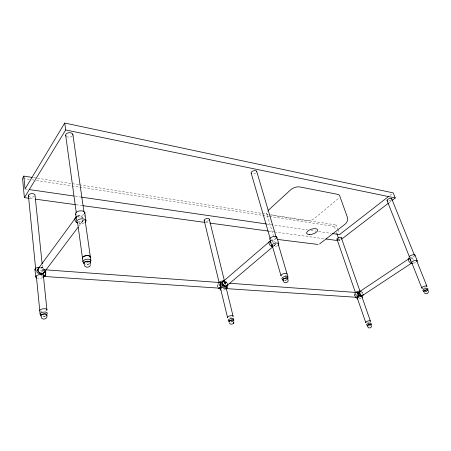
<?xml version="1.0" encoding="UTF-8"?>
<svg xmlns="http://www.w3.org/2000/svg" width="451" height="451" viewBox="0 0 451 451"><rect width="100%" height="100%" fill="white"/><g stroke="black" fill="none" stroke-linecap="round" stroke-linejoin="round"><path stroke-width="0.34" stroke-dasharray="2.25 1.69" d="M223.741 288.161L225.889 288.725M218.915 283.792L219.733 286.582M225.145 281.509L226.143 285.838M82.059 222.242L83.593 219.795M44.018 270.606L43.172 269.845L44.367 269.574M41.182 272.511L43.426 269.506M275.443 244.391L273.52 246.404A3.213 2.063 49.4 0 0 274.185 244.865M78.925 226.092L82.719 221.052M83.131 220.815L80.644 222.828L78.429 222.557M412.817 262.493L413.285 261.986M223.809 284.141L225.145 282.884L226.351 282.878M273.357 246.353L274.969 244.994M269.687 216.463L334.428 226.458L336.232 225.021L337.568 228.849M389.884 195.469L392.099 193.75M338.013 240.642L339.406 240.834L341.086 239.549M389.112 202.668L391.35 200.954M274.293 245.756L273.605 246.105M43.403 269.619L43.364 268.864M39.711 267.855L41.639 268.057L43.172 269.845M224.914 288.657L225.489 288.623M76.958 216.226L80.69 216.7L83.345 218.07M223.138 288.398L224.457 288.488M223.578 282.811L228.398 283.166M29.958 198.412L34.141 198.987M75.96 204.72L82.229 205.577M205.594 222.49L209.078 222.969M269.016 231.183L273.892 231.853M274.591 231.949L324.771 238.827M25.07 188.958L28.56 189.465M75.278 196.241L80.859 197.053M267.043 224.062L307.486 229.931M310.976 230.438L315.858 231.143M318.643 231.549L331.197 233.37M40.878 267.42L41.746 267.556A3.473 2.83 28.5 0 1 44.621 270.515M23.243 178.41L29.512 179.38M32.297 179.808L33.69 180.022M36.475 180.456L71.281 185.829M71.98 185.936L262.031 215.279M262.724 215.386L268.993 216.356M33.577 177.632L78.801 184.713M79.5 184.825L261.789 213.368M262.482 213.475L268.052 214.343M270.831 214.783L336.232 225.021M269.055 214.896L306.466 220.736A6.094 2.779 -18.2 0 0 314.663 218.295L338.165 198.671A6.359 2.977 -19.7 0 0 339.067 197.758M271.31 240.631L274.631 241.629L275.584 242.57M273.813 245.237L273.92 245.259A3.067 1.967 49.4 0 0 275.499 244.087M42.749 276.536L40.539 275.313M411.194 258.423L412.727 258.987L413.792 259.951M225.376 282.805L226.019 285.167M276.322 238.906L274.411 237.435M224.948 282.016L225.539 283.11M273.667 236.442L266.654 213.374M355.287 293.657L356.093 295.918M360.952 292.581L361.133 293.235M360.484 292.648L360.941 293.973M337.788 229.486L339.118 233.308M334.428 226.458L335.561 229.728M336.469 232.338L336.92 233.646M338.729 238.872L339.406 240.834M355.901 293.979L356.583 295.963M224.609 281.655L225.804 286.537M219.603 284.587L219.885 285.759M218.746 283.391L219.13 284.998M355.602 294.571L355.495 293.759M84.393 215.121L84.596 216.514M42.293 265.244L42.946 271.53M34.473 196.264A3.315 1.77 -3.5 0 1 29.247 196.67M46.295 310.728A3.625 1.426 -7.3 0 1 45.664 311.072M42.14 311.709A3.625 1.426 -7.3 0 1 40.607 311.449M72.188 136.146A3.619 2.232 -3.8 0 1 66.46 136.45M340.342 238.974A2.294 0.953 -18.7 0 1 338.16 239.616M369.222 322.053A2.441 0.727 -17.6 0 1 368.061 322.488M367.452 322.64A2.441 0.727 -17.6 0 1 366.894 322.724M391.017 200.03A2.514 1.088 -21.4 0 1 388.153 201.061M426.032 287.276A2.689 0.84 -19.5 0 1 425.473 287.575M424.848 287.851A2.689 0.84 -19.5 0 1 422.937 288.313M361.302 291.634A2.418 1.426 55 0 1 362.813 293.5M410.511 257.668A2.605 1.359 53.9 0 1 410.895 257.622L411.346 257.73A2.605 1.359 53.9 0 1 413.477 259.979M83.362 219.699A3.856 2.886 33.2 0 1 80.385 221.779L79.449 221.588A3.856 2.886 33.2 0 1 78.53 221.199M77.516 215.657A3.856 2.886 33.2 0 1 79.207 215.392L80.143 215.584A3.856 2.886 33.2 0 1 83.052 218.053M43.899 270.679A3.36 1.184 -84.6 0 1 44.508 269.861M354.723 295.946A2.39 1.753 -87.6 0 1 355.191 293.099M207.962 220.866A2.655 1.314 -13.5 0 1 205.374 221.289M255.723 173.167A2.903 1.567 -16.7 0 1 252.306 173.945M286.419 275.037A3.151 1.24 -16.2 0 1 285.167 275.741M227.208 283.707A2.813 2.007 49.8 0 0 224.846 281.244A3.354 1.359 -13.9 0 1 224.124 283.042M271.124 240.22A3.067 1.967 49.4 0 1 272.178 239.96L272.81 240.101A3.067 1.967 49.4 0 1 275.071 242.097M217.974 287.197A2.813 1.595 -85.8 0 1 218.29 283.239M267.911 214.586A6.348 3.05 -16.8 0 1 267.804 210.769M286.768 279.682A2.497 0.97 -16.1 0 1 284.378 280.381M286.96 279.744A2.83 1.099 -16.1 0 1 284.254 280.533M232.767 321.287A2.266 0.801 -14 0 1 230.089 321.935M232.958 321.326A2.571 0.902 -14 0 1 229.925 322.059M232.141 317.245A2.864 1.026 -14 0 1 231.538 317.527M230.856 317.763A2.864 1.026 -14 0 1 230.128 317.938M276.13 238.635A3.681 1.641 -16.3 0 1 271.158 240.107M277.421 245.682A3.698 1.618 -16.3 0 1 273.887 246.731M272.128 241.618A3.213 2.063 49.4 0 1 273.323 242.739M219.519 283.876A3.354 1.359 -13.9 0 1 219.034 283.679M225.59 281.463A2.948 2.103 49.8 0 1 227.101 283.132M225.647 289.254A3.371 1.336 -13.9 0 1 221.672 290.202M217.698 286.656A2.954 1.674 -85.8 0 1 218.239 283.132M224.784 284.209A2.931 1.686 -85.9 0 1 227.163 283.341M225.466 288.584A2.931 1.686 -85.9 0 1 225.083 288.251M41.56 267.308A4.222 1.877 -6 0 1 43.285 269.106A4.222 1.877 -6 0 1 39.947 270.854M43.6 271.26A3.529 1.24 -84.6 0 1 44.508 269.698M42.665 277.658A4.245 1.849 -6.3 0 1 37.546 278.239M40.996 267.28A3.647 2.971 28.5 0 1 44.593 269.839M83.892 214.417A4.64 2.402 -6.6 0 1 76.591 215.054M84.168 222.85A4.673 2.368 -6.9 0 1 79.59 223.578M82.076 219.767A4.036 3.033 33 0 1 79.06 223.521M77.194 216.852A4.036 3.033 33 0 1 80.909 218.16M414.503 256.089A3.157 1.122 -20.1 0 1 410.371 257.724M415.591 262.454A3.174 1.105 -20 0 1 413.302 263.232M355.236 293.432A2.869 0.975 -18 0 1 355.129 293.201M361.381 291.594A2.537 1.494 55 0 1 362.925 293.595M361.138 298.184A2.881 0.958 -17.9 0 1 358.387 298.985M354.644 295.997A2.509 1.843 -87.6 0 1 355.134 293.009M89.061 263.818A3.168 1.438 -8 0 1 85.245 264.235M89.315 263.942A3.591 1.629 -8 0 1 84.991 264.416M88.419 262.612A4.008 1.827 -7.9 0 1 85.386 262.944M45.686 315.858A2.875 1.116 -7.4 0 1 41.678 316.168M45.224 316.196A3.258 1.263 -7.4 0 1 42.76 316.517M370.192 325.487A1.934 0.564 -17.6 0 1 369.747 325.678M369.268 325.831A1.934 0.564 -17.6 0 1 368.794 325.949M370.316 325.521A2.193 0.643 -17.6 0 1 369.814 325.735M369.273 325.91A2.193 0.643 -17.6 0 1 368.732 326.045M426.725 291.183A2.131 0.654 -19.4 0 1 425.186 291.696M426.843 291.228A2.413 0.744 -19.4 0 1 425.096 291.808"/><path stroke-width="0.68" d="M223.2 281.497L221.655 282.828L222.388 285.855C223.352 286.238 225.833 287.467 226.25 286.035M90.538 264.624C90.38 267.685 84.997 268.26 84.292 265.211M233.719 322.888L233.855 321.946M44.035 275.629L43.544 273.43L44.187 272.218M229.486 323.006C230.095 324.782 232.851 324.416 233.663 323.012M233.573 323.198L233.827 322.679M356.555 292.473L358.297 292.772L359.199 295.354C358.748 296.104 357.333 298.179 356.465 297.057M358.297 292.772L359.453 291.628M222.388 285.855C221.886 286.413 220.55 288.877 219.857 288.014M32.184 177.412L23.835 176.11L22.55 178.303L24.382 197.645L29.259 198.316M391.908 200.526L395.256 197.955L393.204 192.887L64.73 123.038L25.07 188.958L23.835 176.11M24.382 197.645L65.677 129.956L64.73 123.038M226.081 288.369L226.492 287.09L226.143 285.838M38.228 268.807L76.456 216.666A3.856 2.886 33.2 0 0 76.213 217.45M43.972 272.596L78.085 227.214M43.544 273.43L43.335 273.689C41.255 274.467 38.611 273.813 36.999 272.348L36.841 270.73L38.521 268.458M76.456 216.379L76.157 217.698L76.783 220.46M270.408 240.648L271.198 244.211L272.224 245.885M268.317 210.296L290.827 189.657A6.624 3.292 -18.3 0 1 299.847 186.951L337.76 194.37A6.359 2.977 -19.7 0 1 339.744 196.005L347.383 217.252C348.189 219.806 347.107 222.659 345.004 224.26L319.539 244.008M223.2 281.447L270.594 240.676M226.695 285.844L272.821 246.81M388.779 196.326L339.564 234.582L332.59 233.573M341.644 239.12L388.553 203.102M43.392 276.474L43.837 276.164M359.678 291.6L409.632 258.248M362.401 295.546L411.459 263.221M409.604 258.135L411.413 262.685M283.358 281.413C284.22 283.921 288.792 282.591 288.15 280.009M318.017 244.453L277.793 239.458M219.817 282.495L221.655 282.828M44.181 276.463L219.028 288.127M225.861 288.584L356.155 297.271M45.523 269.828L219.474 282.512M229.796 283.267L356.47 292.507M35.533 199.173L75.261 204.624M82.928 205.673L204.895 222.394M209.771 223.065L268.317 231.087M326.169 239.019L337.32 240.546M29.253 189.567L73.885 196.038M81.552 197.155L266.344 223.961M224.339 281.159L224.237 281.142A2.813 2.007 49.8 0 0 222.602 283.262A2.813 2.007 49.8 0 0 225.043 286.052L225.658 286.154A2.813 2.007 49.8 0 0 227.259 284.947M360.456 291.346L360.383 291.329A2.418 1.426 55 0 0 359.481 293.161A2.418 1.426 55 0 0 361.567 295.535L362.012 295.614A2.418 1.426 55 0 0 362.711 295.337M65.677 129.956L395.256 197.955M272.319 245.947L272.928 246.173M359.199 295.354C359.791 295.568 362.08 296.73 362.001 295.552M424.363 292.829C425.287 294.757 429.081 293.443 428.337 291.323M367.819 326.952C368.473 328.858 372.002 327.832 371.523 325.887M414.937 255.063L417.198 260.672M391.693 198.711L414.283 254.843M416.38 260.064L426.888 286.171M387.082 200.678L409.401 256.777M411.74 262.645L421.86 288.088M341.356 237.812L360.022 291.329M361.865 296.617L370.389 321.061M336.92 233.646L338.504 238.218M336.976 239.103L355.444 292.66M357.496 298.607L365.705 322.409M276.824 237.22L278.786 243.828M256.715 171.453L276.08 236.854M278.075 243.596L287.918 276.875M251.162 173.139L270.205 238.602M272.167 245.35L281.001 275.719M209.275 219.152L224.44 280.973M226.137 287.879L233.049 316.055M204.207 220.669L219.113 282.546A2.813 1.595 -85.8 0 1 220.849 285.466A2.813 1.595 -85.8 0 1 218.628 287.992M220.776 289.457L227.569 317.651M84.805 212.562L85.949 220.5M72.865 134.466L83.897 211.649M85.092 219.992L90.86 260.419M65.711 135.418L76.281 212.833M77.516 221.903L82.967 261.749M75.655 213.983L76.157 217.698M41.165 317.098C41.774 320.92 48.714 318.727 46.69 314.984A2.875 1.116 -7.4 0 0 43.335 314.155A2.875 1.116 -7.4 0 0 41.272 315.971M42.146 263.846L35.031 195.373A3.315 1.77 -3.5 0 0 31.091 193.676A3.315 1.77 -3.5 0 0 28.763 196.303M43.454 276.424L46.938 309.961M28.424 195.418L35.697 269.348M36.379 276.322L40.077 313.817M34.981 269.286L35.708 276.728M39.801 310.869A3.625 1.426 -7.3 0 1 43.634 308.755A3.625 1.426 -7.3 0 1 46.729 310.35M65.976 135.971A3.619 2.232 -3.8 0 1 68.749 132.741A3.619 2.232 -3.8 0 1 72.876 135.046M337.692 239.599A2.294 0.953 -18.7 0 1 337.421 238.331A2.294 0.953 -18.7 0 1 340.342 237.294A2.294 0.953 -18.7 0 1 341.108 238.382M366.032 322.696A2.441 0.727 -17.6 0 1 366.533 321.586A2.441 0.727 -17.6 0 1 369.544 320.723A2.441 0.727 -17.6 0 1 370.074 321.529M387.674 201.022A2.514 1.088 -21.4 0 1 387.477 199.601A2.514 1.088 -21.4 0 1 390.448 198.333A2.514 1.088 -21.4 0 1 391.66 199.319M422.44 288.313A2.689 0.84 -19.5 0 1 422.395 287.191A2.689 0.84 -19.5 0 1 425.62 285.962A2.689 0.84 -19.5 0 1 426.776 286.661M363.004 294.565A2.418 1.426 55 0 1 362.914 295.005M410.934 260.892A2.605 1.359 53.9 0 1 409.97 258.643M44.626 271.282A3.473 2.83 28.5 0 1 41.768 273.396L40.894 273.267A3.473 2.83 28.5 0 1 38.087 270.685A3.473 2.83 28.5 0 1 39.282 267.759M45.371 270.279A3.36 1.184 -84.6 0 1 45.472 274.512A3.36 1.184 -84.6 0 1 43.888 276.316M355.574 292.75A2.39 1.753 -87.6 0 1 357.756 293.471A2.39 1.753 -87.6 0 1 357.553 296.538A2.39 1.753 -87.6 0 1 355.303 296.876M204.45 220.951A2.655 1.314 -13.5 0 1 205.126 219.141A2.655 1.314 -13.5 0 1 208.475 218.594A2.655 1.314 -13.5 0 1 208.943 220.218M227.811 317.859A2.864 1.026 -14 0 1 230.123 315.841A2.864 1.026 -14 0 1 232.947 316.619M251.376 173.494A2.903 1.567 -16.7 0 1 253.473 170.794A2.903 1.567 -16.7 0 1 256.737 171.87M281.204 275.995A3.157 1.246 -16.2 0 1 283.262 273.763A3.157 1.246 -16.2 0 1 287.056 273.937M271.012 243.117A3.067 1.967 49.4 0 1 270.583 241.116M283.397 280.302A2.497 0.97 -16.1 0 1 283.555 278.977A2.497 0.97 -16.1 0 1 286.639 278.075A2.497 0.97 -16.1 0 1 287.535 279.09M283.64 280.533A2.83 1.099 -16.1 0 1 283.166 279.056A2.83 1.099 -16.1 0 1 287.005 277.929A2.83 1.099 -16.1 0 1 287.467 279.411M282.456 279.118A3.157 1.229 -16.1 0 1 282.653 277.427A3.157 1.229 -16.1 0 1 286.554 276.288A3.157 1.229 -16.1 0 1 287.693 277.579M229.333 321.783A2.266 0.801 -14 0 1 231.166 320.199A2.266 0.801 -14 0 1 233.398 320.796M229.435 322.008A2.571 0.902 -14 0 1 229.503 320.74A2.571 0.902 -14 0 1 232.879 319.922A2.571 0.902 -14 0 1 233.387 321.05M228.882 320.746A2.869 1.015 -14 0 1 228.956 319.325A2.869 1.015 -14 0 1 232.727 318.412A2.869 1.015 -14 0 1 233.297 319.68M270.499 239.955A3.681 1.641 -16.3 0 1 270.651 237.733A3.681 1.641 -16.3 0 1 275.195 236.386A3.681 1.641 -16.3 0 1 276.593 238.145M272.415 246.556A3.698 1.618 -16.3 0 1 272.804 244.211A3.698 1.618 -16.3 0 1 277.647 243.078A3.698 1.618 -16.3 0 1 278.075 245.226M272.387 246.629A3.213 2.063 49.4 0 1 269.219 243.918A3.213 2.063 49.4 0 1 270.166 241.105M218.825 282.653A3.354 1.359 -13.9 0 1 221.261 281.221A3.354 1.359 -13.9 0 1 224.384 281.018M227.349 285.105A2.948 2.103 49.8 0 1 224.728 286.058A2.948 2.103 49.8 0 1 222.456 283.019A2.948 2.103 49.8 0 1 224.305 281.024M221.018 290.1A3.371 1.336 -13.9 0 1 221.058 288.24A3.371 1.336 -13.9 0 1 225.489 287.18A3.371 1.336 -13.9 0 1 226.205 288.865M219.045 282.439A2.954 1.674 -85.8 0 1 220.928 285.472A2.954 1.674 -85.8 0 1 218.594 288.127M227.693 284.468A2.931 1.686 -85.9 0 1 226.334 288.668M35.392 270.211A4.222 1.877 -6 0 1 35.697 268.294A4.222 1.877 -6 0 1 39.502 267.155M45.41 270.138A3.529 1.24 -84.6 0 1 45.41 274.986A3.529 1.24 -84.6 0 1 43.595 276.091M36.723 277.991A4.245 1.849 -6.3 0 1 36.897 275.46A4.245 1.849 -6.3 0 1 42.608 274.817A4.245 1.849 -6.3 0 1 43.397 277.235M44.762 271.451A3.647 2.971 28.5 0 1 39.434 272.737A3.647 2.971 28.5 0 1 39.293 267.567M75.977 214.563A4.64 2.402 -6.6 0 1 80.205 210.848A4.64 2.402 -6.6 0 1 84.495 213.825M77.673 223.003A4.673 2.368 -6.9 0 1 78.181 219.744A4.673 2.368 -6.9 0 1 84.472 219.175A4.673 2.368 -6.9 0 1 85.025 222.337M77.127 222.85A4.036 3.033 33 0 1 75.638 217.5M409.339 257.594A3.157 1.122 -20.1 0 1 411.786 255.108A3.157 1.122 -20.1 0 1 414.841 255.706M412.597 263.322A3.174 1.105 -20 0 1 411.746 261.98A3.174 1.105 -20 0 1 415.912 260.34A3.174 1.105 -20 0 1 416.752 261.687M411.69 263.204A2.729 1.426 54 0 1 408.589 260.667A2.729 1.426 54 0 1 409.886 258.665M355.461 292.592A2.869 0.975 -18 0 1 358.534 291.222A2.869 0.975 -18 0 1 360.62 291.6M363.089 294.7A2.537 1.494 55 0 1 361.336 295.54A2.537 1.494 55 0 1 359.351 292.958A2.537 1.494 55 0 1 360.411 291.228M357.812 298.996A2.881 0.958 -17.9 0 1 357.581 297.711A2.881 0.958 -17.9 0 1 361.274 296.465A2.881 0.958 -17.9 0 1 362.13 297.536M355.54 292.643A2.509 1.843 -87.6 0 1 357.829 293.398A2.509 1.843 -87.6 0 1 357.615 296.623A2.509 1.843 -87.6 0 1 355.253 296.972M84.044 263.407A3.168 1.438 -8 0 1 87.59 261.388A3.168 1.438 -8 0 1 90.059 263.119M84.67 264.032A3.168 1.438 -8 0 1 84.258 263.75M84.337 264.185A3.591 1.629 -8 0 1 84.765 261.924A3.591 1.629 -8 0 1 89.586 261.394A3.591 1.629 -8 0 1 89.974 263.57M83.756 262.544A4.008 1.827 -7.9 0 1 83.982 260.148A4.008 1.827 -7.9 0 1 89.067 259.286A4.008 1.827 -7.9 0 1 90.572 261.388M41.385 316.298A3.258 1.263 -7.4 0 1 41.543 314.561A3.258 1.263 -7.4 0 1 45.912 313.992A3.258 1.263 -7.4 0 1 46.498 315.632M40.934 314.764A3.636 1.415 -7.4 0 1 40.894 312.932A3.636 1.415 -7.4 0 1 45.466 312.103A3.636 1.415 -7.4 0 1 47.067 313.654M367.666 326A1.934 0.564 -17.6 0 1 368.072 325.137A1.934 0.564 -17.6 0 1 370.451 324.449A1.934 0.564 -17.6 0 1 370.869 325.081M367.79 326.141A2.193 0.643 -17.6 0 1 367.655 325.278A2.193 0.643 -17.6 0 1 370.463 324.348A2.193 0.643 -17.6 0 1 371.083 325.058M367.21 325.075A2.447 0.722 -17.6 0 1 367.058 324.106A2.447 0.722 -17.6 0 1 370.198 323.068A2.447 0.722 -17.6 0 1 370.885 323.863M424.036 291.707A2.131 0.654 -19.4 0 1 425.744 290.179A2.131 0.654 -19.4 0 1 427.757 290.461M424.12 291.887A2.413 0.744 -19.4 0 1 424.216 290.805A2.413 0.744 -19.4 0 1 427.311 289.767A2.413 0.744 -19.4 0 1 427.74 290.681M423.421 290.777A2.695 0.834 -19.4 0 1 423.382 289.66A2.695 0.834 -19.4 0 1 426.612 288.431A2.695 0.834 -19.4 0 1 427.768 289.13M86.423 255.632A4.008 1.849 -7.9 0 0 82.736 258.609A3.997 1.843 -7.9 0 1 86.423 255.638A4.008 1.849 -7.9 0 1 90.076 257.825A3.997 1.843 -7.9 0 0 86.423 255.638M309.719 234.588A5.767 2.526 -17.9 0 0 317.651 229.982A5.767 2.526 -17.9 0 0 308.997 230.235A5.767 2.526 -17.9 0 0 309.719 234.588"/></g></svg>
